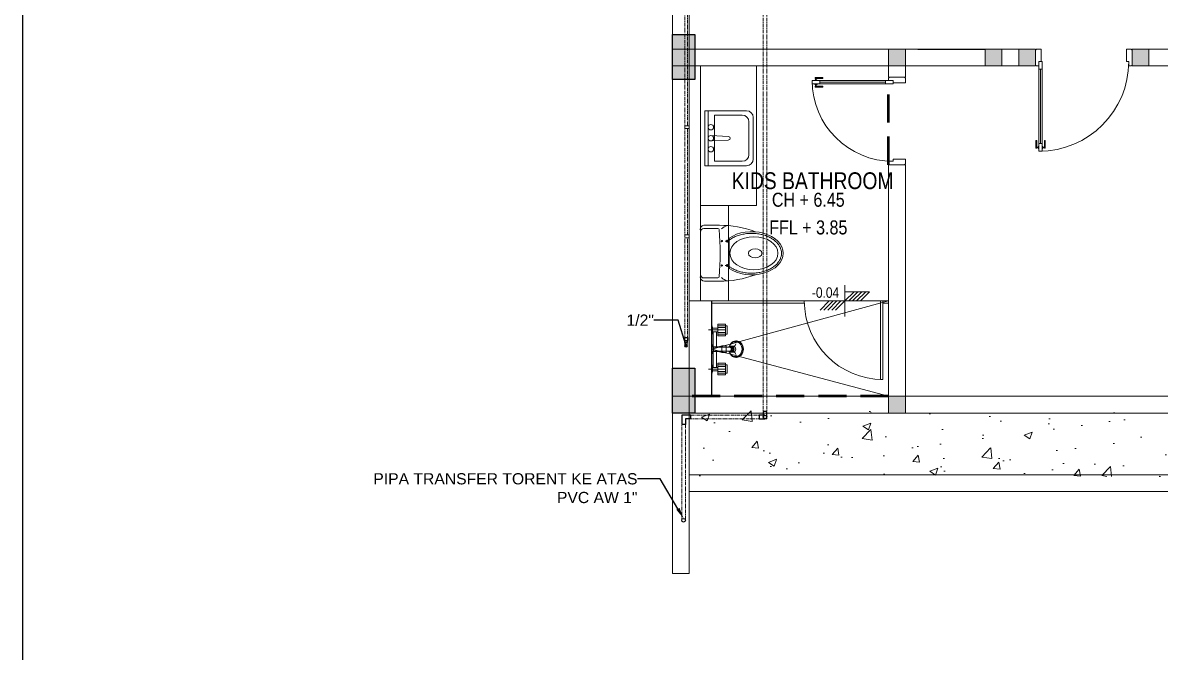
# Model space of a CAD drawing. Header units: millimetres. Extents: x 7371 to 278338, y -43753 to 35464.
# Drawn here: x 70135 to 80261, y 16555 to 22164 of the extents above; entities that cross this region are included whole.
import ezdxf
from ezdxf import colors
from ezdxf.entities.mleader import LeaderData, LeaderLine
from ezdxf.math import Vec2, Vec3

# ---------------------------------------------------------------- set-up
doc = ezdxf.new("R2010")
doc.units = ezdxf.units.MM
doc.header["$MEASUREMENT"] = 0
for name, pattern in [('CENTER', [50.8, 31.75, -6.35, 6.35, -6.35]), ('DASHED2', [0.375, 0.25, -0.125]), ('SLD-Solid', [0])]:
    doc.linetypes.add(name, pattern=pattern)
for name, color, linetype, lineweight in [('8', 8, 'Continuous', 5), ('DINDING', 1, 'Continuous', 20), ('DOOR OPENING', 4, 'SLD-Solid', 5), ('FURNITURE', 25, 'Continuous', 5), ('HATCH', 8, 'Continuous', 13), ('KOL', 5, 'Continuous', 18), ('LEGEND', 1, 'DASHED2', 50), ('PIPA AIR BERSIH', 5, 'CENTER', 5), ('TEXT 1', 210, 'Continuous', 5)]:
    doc.layers.add(name, color=color, linetype=linetype, lineweight=lineweight)
for name, color, linetype in [('SUB TEXT', 1, 'Continuous'), ('TEXT', 4, 'Continuous'), ('WALL', 90, 'Continuous')]:
    doc.layers.add(name, color=color, linetype=linetype)
doc.styles.add('Arial Narrow', font='ARIALN.TTF')
doc.styles.get("Standard").update_dxf_attribs({"font": 'arial.ttf'})

# ---------------------------------------------------------------- blocks, each defined once
blk = doc.blocks.new('KOLOM PRAKTIS')
at = {"layer": 'HATCH'}
h = blk.add_hatch(color=256, dxfattribs=at)
h.dxf.hatch_style = 1
h.paths.add_polyline_path([(-75, 75), (-75, -75), (75, -75), (75, 75)])
at = {"layer": 'KOL'}
blk.add_lwpolyline([(-75, -75), (75, -75), (75, 75), (-75, 75)], close=True, dxfattribs=at)
blk = doc.blocks.new('TOILET')
at = {"layer": '8', "lineweight": 5}
for p, q in [((-135, 255), (135, 255)), ((-120, 237), (-97, 237)), ((-114, 255), (-114, 236)), ((-108, 245), (-108, 221)), ((-102, 236), (-102, 255)), ((120, 237), (97, 237)), ((102, 236), (102, 255)), ((108, 245), (108, 221)), ((114, 255), (114, 236)), ((-250, 37), (-250, 168)), ((-220, 30), (-220, 156)), ((220, 30), (220, 156)), ((250, 37), (250, 168)), ((-190, 0), (190, 0))]:
    blk.add_line(p, q, dxfattribs=at)
for centre in [(-109, 191), (109, 191)]:
    blk.add_circle(centre, 5.82, dxfattribs=at)
for centre, radius, start, end in [((666, 167), 916, 159.3877, 180.0472), ((-666, 167), 916, 359.9528, 20.6123), ((-96, 287), 158, 197.1522, 219.8185), ((-108, 236), 6.15, 185.1568, 354.8432), ((108, 236), 6.15, 185.1568, 354.8432), ((96, 287), 158, 320.1815, 342.8478), ((-210, 156), 10, 94.9885, 180), ((0, -2250), 2425, 85.0115, 94.9885), ((210, 156), 10, 0, 85.0115), ((-210, 37), 40, 180, 270), ((-190, 30), 30, 180, 270), ((190, 30), 30, 270, 0), ((210, 37), 40, 270, 0)]:
    blk.add_arc(centre, radius, start, end, dxfattribs=at)
blk.add_ellipse((0, 456), major_axis=(0, 281), ratio=0.685919, start_param=3.915332, end_param=8.651039, dxfattribs=at)
for centre, major_axis, ratio in [((0, 476), (0, 214), 0.687861), ((0, 487), (0, 60.7), 0.657164)]:
    blk.add_ellipse(centre, major_axis=major_axis, ratio=ratio, dxfattribs=at)
blk.add_open_spline([(117, 256), (127, 270), (131, 276), (141, 294), (147, 306), (157, 331), (161, 344), (169, 371), (171, 385), (176, 413), (177, 428), (178, 457), (178, 472), (175, 501), (174, 515), (168, 543), (165, 557), (156, 583), (151, 596), (140, 620), (134, 631), (120, 652), (113, 661), (97, 678), (89, 686), (72, 699), (64, 704), (46, 713), (37, 716), (18, 721), (9, 722), (-9, 722), (-18, 721), (-37, 716), (-46, 713), (-64, 704), (-72, 699), (-89, 686), (-98, 678), (-113, 661), (-120, 652), (-134, 631), (-140, 620), (-151, 596), (-156, 583), (-165, 557), (-168, 543), (-174, 515), (-175, 501), (-178, 472), (-178, 457), (-177, 428), (-176, 413), (-171, 385), (-169, 371), (-161, 344), (-157, 330), (-147, 306), (-141, 294), (-131, 276), (-127, 270), (-117, 255)], degree=3, knots=[3.915332, 3.915332, 3.915332, 3.915332, 4.014441, 4.014441, 4.176505, 4.176505, 4.338569, 4.338569, 4.500633, 4.500633, 4.662697, 4.662697, 4.824761, 4.824761, 4.986825, 4.986825, 5.148889, 5.148889, 5.310953, 5.310953, 5.473017, 5.473017, 5.635081, 5.635081, 5.797146, 5.797146, 5.95921, 5.95921, 6.121274, 6.121274, 6.283338, 6.283338, 6.445402, 6.445402, 6.607466, 6.607466, 6.76953, 6.76953, 6.931594, 6.931594, 7.093658, 7.093658, 7.255722, 7.255722, 7.417786, 7.417786, 7.57985, 7.57985, 7.741915, 7.741915, 7.903979, 7.903979, 8.066043, 8.066043, 8.228107, 8.228107, 8.390171, 8.390171, 8.552235, 8.552235, 8.651039, 8.651039, 8.651039, 8.651039], dxfattribs=at)
blk = doc.blocks.new('SINK')
at = {"layer": '8'}
for p, q in [((-186, 432), (186, 432)), ((-245, 0), (-245, 373)), ((-206, 88), (-206, 334)), ((-147, 393), (147, 393)), ((206, 88), (206, 334)), ((245, 0), (245, 373)), ((-16, 212), (-24, 55)), ((24, 55), (16, 212)), ((-245, 29), (245, 29)), ((-245, 0), (245, 0)), ((-206, 88), (206, 88))]:
    blk.add_line(p, q, dxfattribs=at)
for centre in [(-98, 54), (0, 54), (98, 54)]:
    blk.add_circle(centre, 24.5, dxfattribs=at)
for centre, radius, start, end in [((-186, 373), 58.9, 90, 180), ((186, 373), 58.9, 0, 90), ((-147, 334), 58.9, 90, 180), ((147, 334), 58.9, 0, 90), ((0, 211), 15.7, 3.2169, 176.7831)]:
    blk.add_arc(centre, radius, start, end, dxfattribs=at)
blk = doc.blocks.new('Shower - P')
for p, q in [((0, -146), (0, 146)), ((3, 136.3), (0, 136.3)), ((3, 136.3), (5.5, 121.3)), ((3, 136.3), (3, 86.3)), ((82, 146.3), (35.5, 146.3)), ((35.5, 146.3), (35.5, 76.3)), ((82, 146.3), (82, 76.3)), ((92, 136.3), (92, 86.3)), ((0, 126.3), (0, 96.3)), ((3, 86.3), (0, 86.3)), ((5.5, 101.3), (3, 86.3)), ((5.5, 121.3), (5.5, 101.3)), ((35.5, 121.3), (5.5, 121.3)), ((35.5, 101.3), (5.5, 101.3)), ((9, 101.3), (9, 10.2)), ((29, 101.3), (29, 11.1)), ((82, 76.3), (35.5, 76.3)), ((9, -111), (9, -16.1)), ((29, -111), (29, -17)), ((3, -96), (0, -96)), ((0, -136), (0, -106)), ((3, -146), (3, -96)), ((5.5, -111), (3, -96)), ((3, -146), (5.5, -131)), ((35.5, -111), (5.5, -111)), ((5.5, -131), (5.5, -111)), ((35.5, -131), (5.5, -131)), ((82, -86), (35.5, -86)), ((35.5, -156), (35.5, -86)), ((82, -156), (82, -86)), ((92, -146), (92, -96)), ((3, -146), (0, -146)), ((82, -156), (35.5, -156))]:
    blk.add_line(p, q)
at = {"color": 8}
for p, q in [((92, 136.3), (35.5, 136.3)), ((35.5, 111.3), (-19, 111.3)), ((82, 126.3), (35.5, 126.3)), ((82, 111.3), (35.5, 111.3)), ((82, 96.3), (35.5, 96.3)), ((92, 86.3), (35.5, 86.3)), ((35.5, -121), (-19, -121)), ((92, -96), (35.5, -96)), ((82, -106), (35.5, -106)), ((82, -121), (35.5, -121)), ((82, -136), (35.5, -136)), ((92, -146), (35.5, -146))]:
    blk.add_line(p, q, dxfattribs=at)
blk.add_lwpolyline([(60.4, 16.4), (60.4, -22.3), (86.1, -22.3), (86.1, 16.4)], close=True)
for centre, start, end in [((9.8, 220.3), 267.3376, 283.94297), ((9.8, -226.2), 76.05703, 92.6624)]:
    blk.add_arc(centre, 210, start, end)
blk = doc.blocks.new('TX 4225 - P')
for p, q in [((0, 0), (-26.5, 0)), ((0, 0), (26.5, 0)), ((0, -2.8), (-26.5, -2.8)), ((0, -10.5), (-13.5, -10.5)), ((-11.2, -10.5), (-11.2, -105.3)), ((0, -2.8), (26.5, -2.8)), ((0, -10.5), (13.5, -10.5)), ((11.2, -10.5), (11.2, -105.3))]:
    blk.add_line(p, q)
at = {"linetype": 'Continuous'}
for p, q in [((-26.5, 0), (-26.5, -2.8)), ((26.5, 0), (26.5, -2.8)), ((-26.5, -2.8), (-13.5, -10.5)), ((26.5, -2.8), (13.5, -10.5)), ((-17.8, -119), (-17.8, -128.2)), ((17.8, -119), (17.8, -128.2))]:
    blk.add_line(p, q, dxfattribs=at)
for points in [[(0, -185.1, -0.08228), (-18.8, -181.9, -0.091339), (-34.5, -173.1, -0.103805), (-45.4, -159.3, -0.114745), (-49.1, -143.8, -0.114745), (-45.5, -128.3, -0.103805), (-34.8, -114.4, -0.091339), (-19.2, -105.4, -0.017766), (-15.3, -104.2, -0.08413)], [(0, -180.4, -0.086014), (-17.3, -177.4, -0.092418), (-31.4, -169.2, -0.103199), (-41.2, -156.4, -0.112374), (-44.4, -142.1, -0.112374), (-41.2, -127.7, -0.103199), (-31.4, -114.9, -0.097293), (-16.5, -106.4, -0.086014)], [(-11.2, -99.8, 0.024317), (-12.5, -100.9, 0.101351), (-16.3, -106.2, 0.106183), (-17.6, -112.3, 0.106183), (-16.3, -118.5, 0.101351), (-12.5, -123.8, 0.095192), (-6.8, -127.3, 0.091252), (0, -128.6, 0.091252)], [(-11.2, -100.1, 0.019506), (-12.3, -100.9, 0.104907), (-16.1, -105.6, 0.119757), (-17.3, -110.8, 0.119757), (-16.1, -115.9, 0.104907), (-12.3, -120.6, 0.08904), (-6.8, -123.6, 0.080352), (0, -124.7, 0.080352)], [(-11.2, -104.6, 0.067587), (-11.6, -107.5, 0.101747), (-10.7, -111.7, 0.099781), (-8.2, -115.4, 0.097121), (-4.4, -117.8, 0.09532), (0, -118.6, 0.09532)], [(0, -128.6, 0.091252), (6.8, -127.3, 0.095192), (12.5, -123.8, 0.101351), (16.3, -118.5, 0.106183), (17.6, -112.3, 0.106183), (16.3, -106.2, 0.101351), (12.5, -100.9, 0.024317), (11.2, -99.8, 0.091252)], [(0, -124.7, 0.080352), (6.8, -123.6, 0.08904), (12.3, -120.6, 0.104907), (16.1, -115.9, 0.119757), (17.3, -110.8, 0.119757), (16.1, -105.6, 0.104907), (12.3, -100.9, 0.019506), (11.2, -100.1, 0.080352)], [(0, -185.1, 0.08228), (18.8, -181.9, 0.091339), (34.5, -173.1, 0.103805), (45.4, -159.3, 0.114745), (49.1, -143.8, 0.114745), (45.5, -128.3, 0.103805), (34.8, -114.4, 0.091339), (19.2, -105.4, 0.017766), (15.3, -104.2, 0.08413)], [(0, -118.6, 0.09532), (4.5, -117.8, 0.097121), (8.2, -115.4, 0.099781), (10.7, -111.7, 0.101747), (11.6, -107.5, 0.071052), (11.2, -104.5, 0.099781)], [(0, -180.4, 0.086014), (17.3, -177.4, 0.092418), (31.4, -169.2, 0.103199), (41.2, -156.4, 0.112374), (44.4, -142.1, 0.112374), (41.2, -127.7, 0.103199), (31.4, -114.9, 0.097293), (16.5, -106.4, 0.086014)], [(0, -188, -0.08228), (-18.8, -184.8, -0.091339), (-34.5, -176, -0.103805), (-45.4, -162.2, -0.114745), (-49.1, -146.7, -0.011566), (-49, -145.1, -0.103805)], [(0, -188, 0.08228), (18.8, -184.8, 0.091339), (34.5, -176, 0.103805), (45.4, -162.2, 0.114745), (49.1, -146.7, 0.011566), (49, -145.1, 0.103805)]]:
    blk.add_lwpolyline(points, format="xyb", dxfattribs=at)
for centre, radius, start, end in [((-31.2, -129.3), 13.4, 266.82402, 4.68695), ((0, -115.7), 18.1, 170.96147, 270), ((0, -124.9), 18.1, 190.44631, 270), ((-21.7, -114.3), 7.72, 332.29667, 52.3912), ((-9.9, -127.9), 8.46, 23.04546, 111.14097), ((0, -105.3), 11.2, 180, 0), ((0, -115.7), 18.1, 270, 9.03853), ((0, -124.9), 18.1, 270, 349.55369), ((9.9, -127.9), 8.46, 68.85903, 156.95454), ((21.7, -114.3), 7.72, 127.6088, 207.70333), ((31.2, -129.3), 13.4, 175.31305, 273.17598)]:
    blk.add_arc(centre, radius, start, end, dxfattribs=at)
blk = doc.blocks.new('SHOWER')
at = {"layer": '8', "color": 8, "ltscale": 0.75, "xscale": -1.5, "yscale": 1.5, "zscale": 1.5}
for name, p, rotation in [('TX 4225 - P', (0, 0), 180), ('Shower - P', (4, 0), 270)]:
    blk.add_blockref(name, p, dxfattribs=dict(at, rotation=rotation))
blk = doc.blocks.new('hs')
at = {"layer": 'FURNITURE', "linetype": 'Continuous', "transparency": 33554687}
h = blk.add_hatch(dxfattribs=at)
h.set_pattern_fill('AR-CONC', color=8, scale=0.1)
h.set_pattern_definition([(50, (284.8709, 29.7792), (0.7172602, -0.062752), [0.075, -0.825]), (355, (284.8709, 29.7792), (-0.1387513, 0.752192), [0.06, -0.66]), (100.45144, (284.9307, 29.77394), (0.578509, 0.68944), [0.06374, -0.701142]), (46.1842, (284.8709, 29.9792), (1.0672413, -0.165519), [0.1125, -1.2375]), (96.6356, (284.9598, 29.9654), (0.934662, 0.974119), [0.09561, -1.051714]), (351.1842, (284.8709, 29.9792), (0.934662, 0.974119), [0.09, -0.99]), (21, (284.9709, 29.9292), (0.596907, -0.402619), [0.075, -0.825]), (326, (284.9709, 29.9292), (0.2433153, 0.72515), [0.06, -0.66]), (71.45144, (285.02064, 29.8956), (0.8402224, 0.322531), [0.06374, -0.701142]), (37.5, (284.8709, 29.77917), (0.01215986, 0.33289385), [0, -0.652, 0, -0.67, 0, -0.6625]), (7.5, (284.8709, 29.77917), (0.2630695, 0.3944117), [0, -0.382, 0, -0.637, 0, -0.2525]), (327.5, (284.6479, 29.77917), (0.53382244, -0.0225549), [0, -0.25, 0, -0.78, 0, -1.035]), (317.5, (284.5479, 29.77917), (0.5831862, 0.100105), [0, -0.325, 0, -0.518, 0, -0.735])])
h.paths.add_polyline_path([(397.049, 67.78), (397.049, 67.78), (396.899, 67.78), (395.224, 67.78), (395.224, 67.18), (396.434, 67.18), (396.584, 67.18), (396.899, 67.18), (396.899, 67.18), (397.049, 67.18), (398.319, 67.18), (398.469, 67.18), (398.469, 67.18), (398.469, 67.18), (399.169, 67.18), (399.169, 67.18), (399.319, 67.18), (400.039, 67.18), (400.039, 67.18), (400.189, 67.18), (400.189, 67.03), (400.189, 66.56), (400.599, 66.56), (400.749, 66.56), (402.449, 66.56), (402.599, 66.56), (403.009, 66.56), (403.009, 67.27), (403.009, 67.42), (403.159, 67.42), (403.549, 67.42), (403.549, 67.78)])
at = {"layer": '8', "color": 8, "transparency": 33554687}
for p, q in [((395.324, 70.84), (395.324, 68.745)), ((395.824, 70.84), (395.824, 69.595)), ((395.824, 69.595), (395.324, 69.595)), ((396.999, 68.745), (395.424, 68.315)), ((395.424, 68.315), (396.999, 67.895))]:
    blk.add_line(p, q, dxfattribs=at)
at = {"layer": '8', "color": 8}
blk.add_line((395.574, 69.595), (395.574, 68.745), dxfattribs=at)
at = {"layer": '8', "color": 8, "linetype": 'Continuous', "transparency": 33554687}
for p, q in [((395.224, 68.745), (396.248, 68.745)), ((395.424, 68.745), (395.424, 67.895)), ((395.424, 68.725), (396.249, 68.725)), ((396.249, 68.745), (396.999, 68.745)), ((396.249, 68.745), (396.929, 68.745)), ((396.949, 68.745), (396.949, 68.725)), ((396.949, 68.745), (396.999, 68.745)), ((396.949, 68.725), (396.999, 68.725))]:
    blk.add_line(p, q, dxfattribs=at)
blk.add_lwpolyline([(396.949, 68.745), (396.929, 68.745), (396.929, 68.045), (396.949, 68.045)], close=True, dxfattribs=at)
at = {"layer": '8', "color": 8, "ltscale": 10, "transparency": 33554687}
blk.add_arc((396.949, 68.745), 0.7, 180, 270, dxfattribs=at)
at = {"layer": 'DINDING', "color": 8}
blk.add_line((395.224, 66.315), (395.074, 66.315), dxfattribs=at)
for points in [[(395.074, 66.315), (395.074, 80.27), (395.224, 80.27), (395.224, 66.315), (395.224, 66.315)], [(399.996, 67.195), (395.224, 67.195), (395.224, 67.045), (399.996, 67.045)]]:
    blk.add_lwpolyline(points, dxfattribs=at)
for points in [[(395.074, 70.84), (398.159, 70.84), (398.159, 70.99), (395.074, 70.99)], [(396.999, 70.74), (396.999, 70.99), (397.149, 70.99), (397.149, 70.74)], [(399.319, 70.84), (403.599, 70.84), (403.599, 70.99), (399.319, 70.99)], [(396.999, 67.895), (396.999, 69.96), (397.149, 69.96), (397.149, 67.895)], [(395.224, 67.745), (403.744, 67.745), (403.744, 67.895), (395.224, 67.895)]]:
    blk.add_lwpolyline(points, close=True, dxfattribs=at)
at = {"layer": 'DOOR OPENING', "color": 8, "linetype": 'Continuous', "ltscale": 10, "transparency": 33554687}
for p, q in [((398.309, 70.985), (398.309, 70.99)), ((399.169, 70.985), (399.169, 70.99)), ((398.309, 70.845), (398.309, 70.84)), ((399.169, 70.845), (399.169, 70.84)), ((396.349, 70.729), (396.349, 70.714)), ((396.355, 70.729), (396.355, 70.714)), ((397.004, 70.74), (396.999, 70.74)), ((397.144, 70.74), (397.149, 70.74)), ((398.339, 70.812), (398.339, 70.148)), ((398.353, 70.148), (398.353, 70.812)), ((398.368, 70.812), (398.368, 70.148)), ((396.349, 70.676), (396.349, 70.66)), ((396.355, 70.676), (396.355, 70.66)), ((396.971, 70.71), (396.386, 70.71)), ((396.386, 70.695), (396.971, 70.695)), ((396.971, 70.68), (396.386, 70.68)), ((398.319, 70.117), (398.335, 70.117)), ((398.319, 70.111), (398.335, 70.111)), ((398.372, 70.117), (398.388, 70.117)), ((398.372, 70.111), (398.388, 70.111)), ((397.004, 69.96), (396.999, 69.96)), ((397.144, 69.96), (397.149, 69.96))]:
    blk.add_line(p, q, dxfattribs=at)
at = {"layer": 'DOOR OPENING', "color": 8, "linetype": 'Continuous', "transparency": 33554687}
for p, q in [((398.309, 70.845), (398.309, 70.985)), ((398.309, 70.985), (398.314, 70.985)), ((398.314, 70.985), (398.314, 70.99)), ((398.314, 70.99), (398.359, 70.99)), ((398.359, 70.99), (398.359, 70.88)), ((399.164, 70.99), (399.119, 70.99)), ((399.119, 70.99), (399.119, 70.88)), ((399.164, 70.985), (399.164, 70.99)), ((399.169, 70.985), (399.164, 70.985)), ((399.169, 70.845), (399.169, 70.985)), ((398.314, 70.845), (398.309, 70.845)), ((398.314, 70.84), (398.314, 70.845)), ((398.339, 70.84), (398.314, 70.84)), ((398.368, 70.88), (398.339, 70.88)), ((398.339, 70.812), (398.339, 70.88)), ((398.359, 70.88), (398.339, 70.88)), ((398.339, 70.88), (398.339, 70.84)), ((398.368, 70.88), (398.368, 70.812)), ((399.119, 70.88), (399.139, 70.88)), ((399.139, 70.88), (399.139, 70.84)), ((399.139, 70.84), (399.164, 70.84)), ((399.164, 70.84), (399.164, 70.845)), ((399.164, 70.845), (399.169, 70.845)), ((396.414, 70.738), (396.346, 70.738)), ((396.346, 70.738), (396.346, 70.729)), ((396.346, 70.729), (396.414, 70.729)), ((396.414, 70.729), (396.414, 70.738)), ((396.999, 70.71), (396.999, 70.735)), ((396.999, 70.735), (397.004, 70.735)), ((397.004, 70.735), (397.004, 70.74)), ((397.004, 70.74), (397.144, 70.74)), ((397.144, 70.74), (397.144, 70.735)), ((397.144, 70.735), (397.149, 70.735)), ((397.149, 70.735), (397.149, 70.69)), ((396.386, 70.71), (396.319, 70.71)), ((396.319, 70.71), (396.319, 70.68)), ((396.319, 70.68), (396.386, 70.68)), ((396.341, 70.712), (396.341, 70.71)), ((396.341, 70.71), (396.364, 70.71)), ((396.341, 70.68), (396.364, 70.68)), ((396.341, 70.678), (396.341, 70.68)), ((396.362, 70.714), (396.343, 70.714)), ((396.362, 70.676), (396.343, 70.676)), ((396.346, 70.66), (396.414, 70.66)), ((396.346, 70.652), (396.346, 70.66)), ((396.414, 70.652), (396.346, 70.652)), ((396.364, 70.71), (396.364, 70.712)), ((396.364, 70.68), (396.364, 70.678)), ((396.386, 70.68), (396.386, 70.71)), ((396.414, 70.66), (396.414, 70.652)), ((396.971, 70.71), (397.039, 70.71)), ((396.971, 70.68), (396.971, 70.71)), ((397.039, 70.68), (396.971, 70.68)), ((397.039, 70.71), (396.999, 70.71)), ((397.039, 70.68), (397.039, 70.71)), ((397.039, 70.69), (397.039, 70.71)), ((397.149, 70.69), (397.039, 70.69)), ((398.31, 70.175), (398.31, 70.108)), ((398.319, 70.175), (398.31, 70.175)), ((398.319, 70.108), (398.319, 70.175)), ((398.335, 70.123), (398.335, 70.104)), ((398.339, 70.125), (398.336, 70.125)), ((398.339, 70.148), (398.339, 70.08)), ((398.368, 70.148), (398.339, 70.148)), ((398.339, 70.103), (398.339, 70.125)), ((398.368, 70.08), (398.368, 70.148)), ((398.368, 70.103), (398.368, 70.125)), ((398.368, 70.125), (398.37, 70.125)), ((398.372, 70.123), (398.372, 70.104)), ((398.388, 70.108), (398.388, 70.175)), ((398.388, 70.175), (398.396, 70.175)), ((398.396, 70.175), (398.396, 70.108)), ((398.31, 70.108), (398.319, 70.108)), ((398.339, 70.08), (398.368, 70.08)), ((398.37, 70.103), (398.368, 70.103)), ((398.396, 70.108), (398.388, 70.108)), ((397.039, 69.99), (396.999, 69.99)), ((396.999, 69.99), (396.999, 69.965)), ((396.999, 69.965), (397.004, 69.965)), ((397.004, 69.965), (397.004, 69.96)), ((397.004, 69.96), (397.144, 69.96)), ((397.039, 70.01), (397.039, 69.99)), ((397.149, 70.01), (397.039, 70.01)), ((397.144, 69.96), (397.144, 69.965)), ((397.144, 69.965), (397.149, 69.965)), ((397.149, 69.965), (397.149, 70.01)), ((396.248, 68.745), (396.248, 68.725))]:
    blk.add_line(p, q, dxfattribs=at)
at = {"layer": 'DOOR OPENING', "color": 8, "transparency": 33554687}
for p, q in [((398.339, 70.88), (398.339, 70.84)), ((398.368, 70.812), (398.339, 70.812)), ((397.039, 70.71), (396.999, 70.71)), ((398.336, 70.103), (398.339, 70.103))]:
    blk.add_line(p, q, dxfattribs=at)
at = {"layer": 'DOOR OPENING', "color": 8, "ltscale": 10, "transparency": 33554687}
for centre, radius, start, end in [((398.339, 70.88), 0.8, 270, 0), ((397.039, 70.71), 0.72, 180, 270)]:
    blk.add_arc(centre, radius, start, end, dxfattribs=at)
at = {"layer": 'DOOR OPENING', "color": 8, "linetype": 'Continuous', "transparency": 33554687}
for centre, start, end in [((396.343, 70.712), 90, 180), ((396.343, 70.678), 180, 270), ((396.362, 70.712), 0, 90), ((396.362, 70.678), 270, 0), ((398.336, 70.123), 90, 180), ((398.37, 70.123), 0, 90), ((398.336, 70.104), 180, 270), ((398.37, 70.104), 270, 0)]:
    blk.add_arc(centre, 0.00169, start, end, dxfattribs=at)
at = {"layer": 'FURNITURE', "color": 8, "linetype": 'Continuous', "transparency": 33554687}
blk.add_line((397.259, 70.987), (397.859, 70.987), dxfattribs=at)
at = {"layer": 'LEGEND', "color": 8}
for p, q in [((396.999, 69.96), (396.999, 70.71)), ((396.999, 67.895), (395.224, 67.895))]:
    blk.add_line(p, q, dxfattribs=at)
at = {"layer": 'TEXT 1', "color": 8, "transparency": 33554687}
for p, q in [((396.61, 68.885), (396.61, 68.605)), ((396.61, 68.745), (396.692, 68.827)), ((396.692, 68.827), (396.61, 68.827)), ((396.645, 68.745), (396.727, 68.827)), ((396.645, 68.745), (396.727, 68.827)), ((396.679, 68.745), (396.761, 68.827)), ((396.679, 68.745), (396.761, 68.827)), ((396.692, 68.827), (396.831, 68.827)), ((396.692, 68.827), (396.831, 68.827)), ((396.714, 68.745), (396.796, 68.827)), ((396.714, 68.745), (396.796, 68.827)), ((396.749, 68.745), (396.831, 68.827)), ((396.749, 68.745), (396.831, 68.827)), ((396.389, 68.663), (396.471, 68.745)), ((396.423, 68.663), (396.505, 68.745)), ((396.458, 68.663), (396.54, 68.745)), ((396.471, 68.745), (396.61, 68.745)), ((396.493, 68.663), (396.575, 68.745)), ((396.528, 68.663), (396.61, 68.745))]:
    blk.add_line(p, q, dxfattribs=at)
at = {"layer": '8', "color": 8, "transparency": 33554687, "yscale": 0.001, "zscale": 0.001, "rotation": 270}
for name, p, xscale in [('SINK', (395.362, 70.196), 0.001), ('TOILET', (395.324, 69.17), 0.001), ('SHOWER', (395.424, 68.315), -0.001)]:
    blk.add_blockref(name, p, dxfattribs=dict(at, xscale=xscale))
at = {"layer": 'WALL', "color": 8, "transparency": 33554687, "xscale": 0.001, "yscale": 0.001, "zscale": 0.001}
for p in [(395.149, 70.915), (397.074, 70.915), (397.934, 70.915), (398.234, 70.915), (399.244, 70.915), (397.074, 67.82)]:
    blk.add_blockref('KOLOM PRAKTIS', p, dxfattribs=at)
at = {"layer": 'SUB TEXT', "color": 8, "transparency": 33554687, "style": 'Arial Narrow'}
for s, p in [('CH + 6.45', (395.96, 69.585)), ('FFL + 3.85', (395.936, 69.338))]:
    blk.add_text(s, height=0.125, dxfattribs=at).set_placement(p)
at = {"layer": 'TEXT', "color": 8, "transparency": 33554687, "style": 'Arial Narrow'}
blk.add_text('KIDS BATHROOM', height=0.15, dxfattribs=at).set_placement((395.602, 69.742))
at = {"layer": 'TEXT 1', "color": 8, "transparency": 33554687, "style": 'Arial Narrow'}
blk.add_text('-0.04', height=0.0928, dxfattribs=at).set_placement((396.317, 68.773))
blk = doc.blocks.new('k4')
at = {"true_color": 0x636466}
h = blk.add_hatch(dxfattribs=at)
h.set_pattern_fill('ANGLE', color=251)
h.set_pattern_definition([(0, (0, 0), (0, 6.985), [5.08, -1.905]), (90, (0, 0), (-6.985, 4e-16), [5.08, -1.905])])
h.paths.add_polyline_path([(210.558, -20.392), (210.358, -20.392), (210.358, -20.792), (210.558, -20.792)])
h = blk.add_hatch(color=251, dxfattribs=at)
h.dxf.hatch_style = 1
h.paths.add_polyline_path([(210.558, -20.594), (210.358, -20.594), (210.358, -20.792), (210.558, -20.792)])
h.paths.add_polyline_path([(210.558, -20.392), (210.358, -20.392), (210.358, -20.594), (210.558, -20.594)])
for p, q in [((210.358, -20.392), (210.558, -20.392)), ((210.558, -20.392), (210.558, -20.792)), ((210.558, -20.792), (210.358, -20.792))]:
    blk.add_line(p, q)
blk.add_lwpolyline([(210.358, -20.392), (210.558, -20.392), (210.558, -20.792), (210.358, -20.792)], close=True)
blk = doc.blocks.new('KLR')
for p in [(90.905, 200.115), (90.905, 197.14)]:
    blk.add_blockref('k4', p)
blk = doc.blocks.new('dsds5443')
for points in [[(99249, -13478), (99217, -13478)], [(99217, -13478), (99217, -13560), (99299, -13560)], [(99249, -13478), (99249, -13528), (99299, -13528)], [(99299, -13528), (99299, -13560)]]:
    blk.add_lwpolyline(points)
at = {"layer": 'PIPA AIR BERSIH'}
blk.add_lwpolyline([(99217, -13528), (99217, -13528)], dxfattribs=at)
blk = doc.blocks.new('fdfd')
blk.add_lwpolyline([(99685, -1599), (99685, -1649), (99717, -1649), (99717, -1599)])
blk.add_circle((99701, -1599), 16)
blk = doc.blocks.new('sock1')
for points in [[(99331.5, -6891.7), (99346.5, -6891.7), (99346.5, -6907.2), (99345, -6909.4), (99345, -6917.9), (99333, -6917.9), (99333, -6909.4), (99331.5, -6907.2), (99331.5, -6891.7)], [(99345, -6909.4), (99333, -6909.4)]]:
    blk.add_lwpolyline(points)
blk = doc.blocks.new('_Dot')
at = {"color": 0, "linetype": 'ByBlock', "lineweight": -2}
blk.add_line((-0.5, 0), (-1, 0), dxfattribs=at)
at = {"color": 0, "linetype": 'ByBlock', "const_width": 0.5}
blk.add_lwpolyline([(-0.25, 0, 1), (0.25, 0, 1)], format="xyb", close=True, dxfattribs=at)

msp = doc.modelspace()

# ---------------------------------------------------------------- linework, layer by layer
msp.add_lwpolyline([(90204.2, 35098.7), (90204.2, 6261.4), (70134.6, 6261.4), (70134.6, 35098.7)], close=True)
msp.add_circle((76017.4, 17731.2), 16)
at = {"layer": '8', "color": 251, "true_color": 0x636466, "transparency": 33554687}
msp.add_line((76267.3, 19685.1), (76267.3, 18835.7), dxfattribs=at)
at = {"layer": 'PIPA AIR BERSIH'}
for points in [[(76027.4, 19339.7), (76027.4, 26126.9)], [(76052.8, 21246.8), (76052.8, 26126.9)], [(76725.3, 24390.7), (76725.3, 18667.7)], [(76757.3, 24390.7), (76757.3, 18635.7)], [(76067.4, 21246.8), (76027.4, 21246.8)], [(76067.4, 21220.8), (76027.4, 21220.8)], [(76052.8, 20272.8), (76052.8, 21220.8)], [(76067.4, 20272.8), (76027.4, 20272.8)], [(76067.4, 20246.8), (76027.4, 20246.8)], [(76052.8, 19339.7), (76052.8, 20246.8)], [(76001.4, 18685.8), (76001.4, 18685.8)], [(76001.4, 18667.7), (76001.4, 17729.9)], [(76725.3, 18667.7), (76001.4, 18667.7)], [(76027.4, 18685.8), (76027.4, 18685.8)], [(76033.4, 18685.8), (76033.4, 18685.8)], [(76033.4, 18635.7), (76033.4, 17729.9)], [(76757.3, 18635.7), (76033.4, 18635.7)], [(76052.8, 18685.8), (76052.8, 18685.8)]]:
    msp.add_lwpolyline(points, dxfattribs=at)

# ---------------------------------------------------------------- block references
for name, p, xscale, yscale, zscale in [('hs', (-318879.5, -49011.6), 999.2999589644489, 999.2999589644489, 999.2999589644489), ('KLR', (-225134.8, -157538.2), 999.2999589644489, 999.2999589644489, 999.2999589644489), ('sock1', (-92080.9, 31023.5), 1.692384477065445, 1.692384477065445, 1.692384477065445)]:
    msp.add_blockref(name, p, dxfattribs=dict(xscale=xscale, yscale=yscale, zscale=zscale))
at = {"xscale": 0.6346441789000892, "yscale": 0.6346441789000892, "zscale": 0.6346441789000892, "rotation": 180}
msp.add_blockref('fdfd', (139313.4, 18269), dxfattribs=at)
for name, p, rotation in [('dsds5443', (89561.2, 117884.4), 270), ('fdfd', (78340.6, 118352.4), 270), ('fdfd', (176442, 17052.4), 180)]:
    msp.add_blockref(name, p, dxfattribs=dict(rotation=rotation))
at = {"layer": 'WALL', "color": 251, "true_color": 0x636466, "transparency": 33554687, "xscale": 0.999299958964449, "yscale": 0.999299958964449, "zscale": 0.999299958964449}
msp.add_blockref('KOLOM PRAKTIS', (75992.4, 18760.7), dxfattribs=at)

# ---------------------------------------------------------------- leaders
ml = msp.add_multileader_mtext('Standard')
ml.set_content('\\A1;1/2"', color=256)
ml.set_leader_properties()
ml.set_arrow_properties(name='DOT')
ml.build(insert=Vec2(0, 0))
ml.multileader.update_dxf_attribs({"dogleg_length": 0.36, "arrow_head_size": 10})
ctx = ml.context
ctx.base_point, ctx.char_height, ctx.arrow_head_size, ctx.landing_gap_size, ctx.plane_origin = Vec3(75531.1, 19513.4), 100, 10, 0.09, Vec3(76038.9, 19284)
ctx.text_align_type = 2
notes = []
notes.append((ctx, [(1, (1, 1, 0), (75968.8, 19513.4), (-1, 0), 215.5, [(0, [(76038.9, 19284)], 0, [])])]))
ctx.mtext.insert, ctx.mtext.width, ctx.mtext.alignment, ctx.mtext.flow_direction = Vec3(75753.2, 19564.3), 39.598, 3, 5
ml = msp.add_multileader_mtext('Standard')
ml.set_content('PIPA TRANSFER TORENT KE ATAS\\PPVC AW 1"', color=256)
ml.set_leader_properties()
ml.build(insert=Vec2(0, 0))
ml.multileader.update_dxf_attribs({"dogleg_length": 0.36, "arrow_head_size": 100})
ctx = ml.context
ctx.base_point, ctx.char_height, ctx.arrow_head_size, ctx.landing_gap_size, ctx.plane_origin = Vec3(73273, 18099.6), 100, 100, 0.09, Vec3(76017.4, 17747.2)
ctx.text_align_type = 2
notes.append((ctx, [(1, (1, 1, 0), (75809.9, 18099.6), (-1, 0), 202.8, [(0, [(76017.4, 17747.2)], 0, [])])]))
ctx.mtext.insert, ctx.mtext.alignment, ctx.mtext.flow_direction = Vec3(75607, 18150.5), 3, 5
for ctx, leaders in notes:
    for number, flags, end, landing, length, lines in leaders:
        leader = LeaderData()
        leader.index, (leader.has_last_leader_line, leader.has_dogleg_vector, leader.attachment_direction) = number, flags
        leader.last_leader_point, leader.dogleg_vector, leader.dogleg_length = Vec3(end), Vec3(landing), length
        for number, points, colour, breaks in lines:
            line = LeaderLine()
            line.index, line.vertices, line.color, line.breaks = number, Vec3.list(points), colors.encode_raw_color(colour), breaks
            leader.lines.append(line)
        ctx.leaders.append(leader)

doc.saveas('drawing.dxf')
